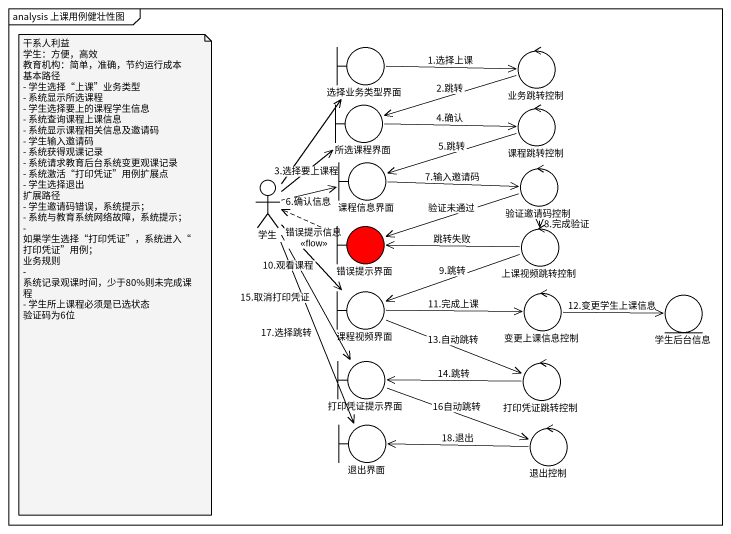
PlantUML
@startuml
mainframe analysis 上课用例健壮性图
boundary 选择业务类型界面
control 业务跳转控制
boundary 所选课程界面
control 课程跳转控制
boundary 课程信息界面
control 验证邀请码控制
actor 学生
boundary 错误提示界面 #FF0000
control 上课视频跳转控制
boundary 课程视频界面
control 变更上课信息控制
entity 学生后台信息
boundary 打印凭证提示界面
control 打印凭证跳转控制
boundary 退出界面
control 退出控制
选择业务类型界面 -right-> 业务跳转控制 : 1.选择上课
业务跳转控制 -left-> 所选课程界面 : 2.跳转
所选课程界面 -right-> 课程跳转控制 : 4.确认
课程跳转控制 -left-> 课程信息界面 : 5.跳转
课程信息界面 -right-> 验证邀请码控制 : 7.输入邀请码
验证邀请码控制 -left-> 错误提示界面 : 验证未通过
验证邀请码控制 --> 上课视频跳转控制 : 8.完成验证
学生 -up-> 选择业务类型界面
学生 -up-> 所选课程界面 : 3.选择要上课程
学生 -right-> 课程信息界面 : 6.确认信息
学生 --> 课程视频界面 : 10.观看课程
学生 --> 打印凭证提示界面 : 15.取消打印凭证
学生 --> 退出界面 : 17.选择跳转
错误提示界面 .left.> 学生 : 错误提示信息\n<<flow>>
上课视频跳转控制 -left-> 错误提示界面 : 跳转失败
上课视频跳转控制 -left-> 课程视频界面 : 9.跳转
课程视频界面 -right-> 变更上课信息控制 : 11.完成上课
课程视频界面 -right-> 打印凭证跳转控制 : 13.自动跳转
变更上课信息控制 -right-> 学生后台信息 : 12.变更学生上课信息
打印凭证提示界面 -right-> 退出控制 : 16自动跳转
打印凭证跳转控制 -left-> 打印凭证提示界面 : 14.跳转
退出控制 -left-> 退出界面 : 18.退出
note as N1
  干系人利益
  学生：方便，高效
  教育机构：简单，准确，节约运行成本
  基本路径
  - 学生选择“上课”业务类型
  - 系统显示所选课程
  - 学生选择要上的课程学生信息
  - 系统查询课程上课信息
  - 系统显示课程相关信息及邀请码
  - 学生输入邀请码
  - 系统获得观课记录
  - 系统请求教育后台系统变更观课记录
  - 系统激活“打印凭证”用例扩展点
  - 学生选择退出
  扩展路径
  - 学生邀请码错误，系统提示；
  - 系统与教育系统网络故障，系统提示；
  - 如果学生选择“打印凭证”，系统进入“打印凭证”用例；
  业务规则
  - 系统记录观课时间，少于80%则未完成课程
  - 学生所上课程必须是已选状态
  验证码为6位
end note
@enduml
